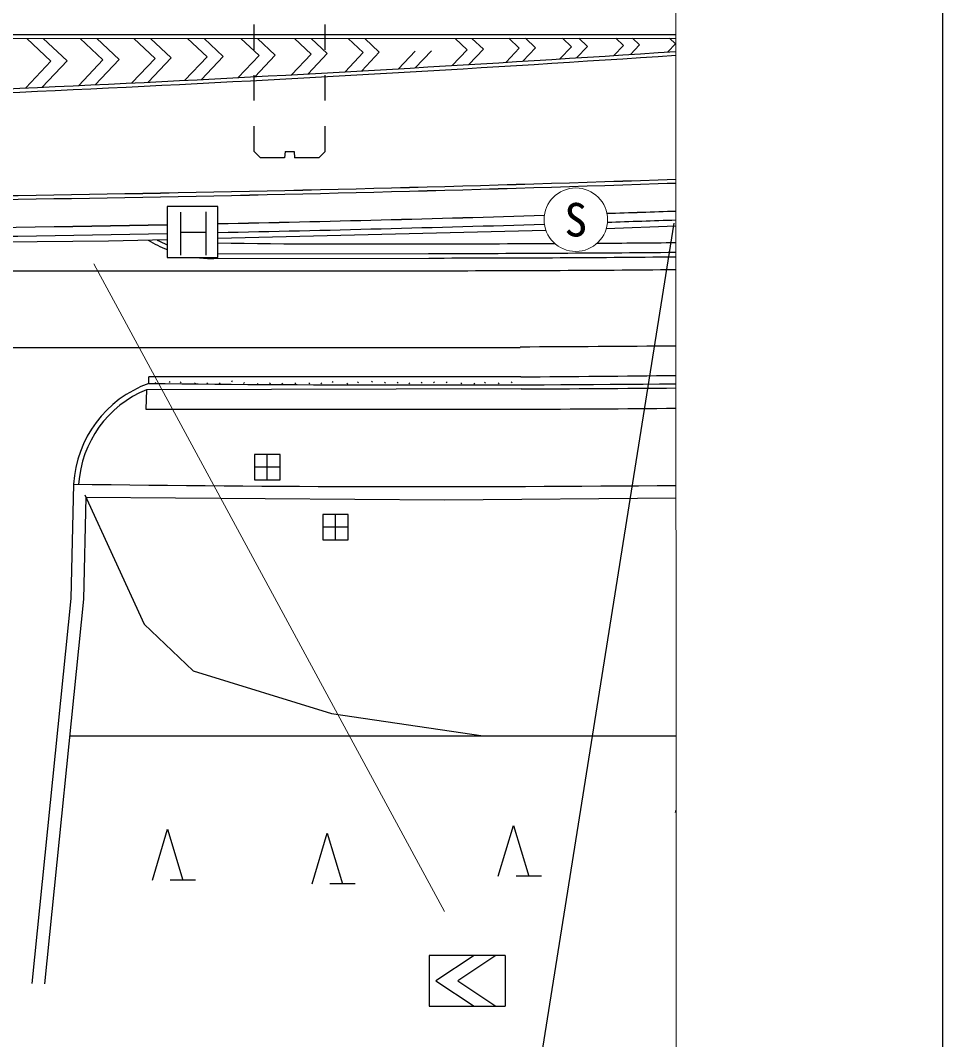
# Model space of a CAD drawing. Units: millimetres, scale not verified. Extents: x -2865935 to 4137865, y -6708483 to 4285906.
# Drawn here: x 542662 to 579500, y 239579 to 279714 of the extents above; entities that cross this region are included whole.
import ezdxf
from ezdxf.enums import TextEntityAlignment as Align

# ---------------------------------------------------------------- set-up
doc = ezdxf.new("R2010")
doc.units = ezdxf.units.MM
doc.header["$LTSCALE"] = 1000
for name, color, linetype, lineweight in [('M-BGD', 7, 'Continuous', 25), ('M-BMK-OTRS', 5, 'Continuous', 25), ('M-BMK-ROW', 30, 'Continuous', 25), ('M-STR-HTXT', 7, 'Continuous', 13), ('M-STR-STR1', 1, 'Continuous', 25), ('M-STR-STRC', 7, 'Continuous', 25), ('M-TTL-BAND', 7, 'Continuous', 25)]:
    doc.layers.add(name, color=color, linetype=linetype, lineweight=lineweight)
doc.styles.add('ＭＳ ゴシック', font='')
doc.styles.get('ＭＳ ゴシック').set_extended_font_data('MS Gothic')

msp = doc.modelspace()

# ---------------------------------------------------------------- linework, layer by layer
at = {"layer": 'M-BGD'}
for p, q in [((551865, 278554), (551865, 279554)), ((554665, 278555), (554665, 279555)), ((551865, 276554), (551865, 277554)), ((554665, 276555), (554665, 277555)), ((551865, 274554), (551865, 275554)), ((554665, 274555), (554665, 275555)), ((551865, 274554), (552115, 274304)), ((553090, 274554), (553065, 274304)), ((553090, 274554), (553440, 274554)), ((553440, 274554), (553465, 274304)), ((554415, 274304), (554665, 274555)), ((553065, 274304), (552115, 274304)), ((554415, 274304), (553465, 274304)), ((550441, 270517), (558744, 270537)), ((550282, 270336), (558745, 270357)), ((547721, 265417), (547722, 265684)), ((562373, 265678), (547722, 265684)), ((547992, 265460), (547962, 265420)), ((548551, 265495), (548521, 265455)), ((548980, 265485), (548950, 265445)), ((549550, 265437), (549520, 265397)), ((550035, 265447), (550005, 265407)), ((550528, 265439), (550498, 265400)), ((551008, 265514), (550978, 265474)), ((551484, 265458), (551454, 265418)), ((552016, 265419), (551986, 265379)), ((552501, 265439), (552471, 265400)), ((552988, 265425), (552958, 265385)), ((553500, 265436), (553470, 265396)), ((554052, 265439), (554022, 265399)), ((554531, 265441), (554501, 265401)), ((554970, 265500), (554940, 265460)), ((555550, 265424), (555520, 265384)), ((555966, 265487), (555936, 265447)), ((556524, 265508), (556494, 265468)), ((557035, 265468), (557005, 265428)), ((557532, 265465), (557502, 265425)), ((557996, 265441), (557966, 265401)), ((558474, 265468), (558444, 265428)), ((558969, 265480), (558939, 265440)), ((559468, 265482), (559438, 265442)), ((560036, 265447), (560006, 265407)), ((560559, 265435), (560529, 265395)), ((560975, 265473), (560945, 265433)), ((561506, 265445), (561476, 265405)), ((562018, 265477), (561988, 265437)), ((547629, 265170), (547608, 264400)), ((562392, 265206), (547629, 265170)), ((562392, 265204), (562392, 265206)), ((547608, 264400), (562414, 264404)), ((544753, 261453), (544647, 256950)), ((545241, 260946), (545146, 256918)), ((544647, 256950), (543117, 241795)), ((545146, 256918), (543617, 241773)), ((544604, 251547), (563915, 251543)), ((563915, 251543), (568489, 251542)), ((568466, 248523), (568489, 248616)), ((547861, 245864), (548461, 247864)), ((548461, 247864), (549061, 245864)), ((554150, 245715), (554750, 247715)), ((554750, 247715), (555350, 245715)), ((561486, 246014), (562086, 248014)), ((562086, 248014), (562686, 246014)), ((549561, 245864), (548561, 245864)), ((555850, 245715), (554850, 245715)), ((563186, 246014), (562186, 246014))]:
    msp.add_line(p, q, dxfattribs=at)
msp.add_lwpolyline([(545198, 261038), (547542, 255935), (549471, 254106), (554923, 252420), (560893, 251543)], dxfattribs=at)
for centre, radius, start, end in [((635965, -3206583), 3498100, 91.34924, 91.34924), ((523525, 1574433), 1303002, 271.85762, 271.97744), ((523525, 1574433), 1303002, 271.18366, 271.7493), ((523525, 1574433), 1303350, 271.85809, 271.97692), ((523525, 1574433), 1303002, 270.05094, 271.0957), ((523525, 1574433), 1303350, 270.06235, 271.09541), ((523525, 1574433), 1303350, 271.18334, 271.74884), ((550281, 275336), 5000, 238.8443, 248.4091), ((550281, 275336), 4820, 242.4177, 247.5598), ((556139, 666004), 395095, 269.17374, 270.37776), ((558654, 1270857), 999940, 270.00516, 270.28963), ((558654, 1270857), 999940, 270.38539, 270.56342), ((558654, 1270857), 1000320, 270.0052, 270.5632), ((550281, 275336), 5000, 262.5346, 270.0062), ((558654, 1270857), 1000500, 270.00521, 270.5631), ((555821, 1349490), 1083831, 270.34634, 270.66957), ((549248, 261184), 4500, 109.8291, 176.5675), ((558654, 1270857), 1005500, 269.37704, 270.56033), ((549248, 261184), 4300, 112.0317, 176.4442), ((559224, 1270887), 1005688, 270.18049, 270.52776), ((559224, 1270887), 1006488, 270.18161, 270.52734), ((558654, 1270857), 1009500, 269.21102, 270.55814)]:
    msp.add_arc(centre, radius, start, end, dxfattribs=at)
at = {"layer": 'M-BMK-OTRS'}
msp.add_lwpolyline([(545241, 260945), (559372, 260836), (568488, 260915)], dxfattribs=at)
at = {"layer": 'M-BMK-ROW'}
for p, q in [((552889, 262624), (551889, 262624)), ((551889, 262624), (551889, 261624)), ((552389, 261624), (552389, 262624)), ((552889, 261624), (552889, 262624)), ((552889, 262124), (551889, 262124)), ((551889, 261624), (552889, 261624)), ((555570, 260262), (554570, 260262)), ((554570, 260262), (554570, 259262)), ((555070, 259262), (555070, 260262)), ((555570, 259262), (555570, 260262)), ((555570, 259762), (554570, 259762)), ((554570, 259262), (555570, 259262))]:
    msp.add_line(p, q, dxfattribs=at)
at = {"layer": 'M-STR-HTXT'}
for p, q in [((568477, 360698), (568493, 212192)), ((545560, 270124), (559370, 244629))]:
    msp.add_line(p, q, dxfattribs=at)
msp.add_circle((564539, 271865), 1250, dxfattribs=at)
at = {"layer": 'M-STR-STR1'}
for p, q in [((550441, 271136), (563357, 271456)), ((565740, 271519), (568486, 271629))]:
    msp.add_line(p, q, dxfattribs=at)
msp.add_lwpolyline([(525037, 270834), (546134, 271029), (548441, 271086)], dxfattribs=at)
at = {"layer": 'M-STR-STRC'}
for p, q in [((468018, 279147), (568486, 279158)), ((468021, 278997), (568486, 279008)), ((543866, 278103), (542912, 279005)), ((544502, 278120), (543566, 279006)), ((545916, 278160), (545021, 279006)), ((546552, 278177), (545676, 279006)), ((547966, 278217), (547131, 279006)), ((548602, 278234), (547786, 279006)), ((550016, 278274), (549241, 279006)), ((550652, 278291), (549896, 279006)), ((552066, 278331), (551351, 279006)), ((552702, 278348), (552006, 279006)), ((554115, 278388), (553461, 279007)), ((554751, 278405), (554116, 279007)), ((556165, 278445), (555571, 279007)), ((556801, 278462), (556225, 279007)), ((560265, 278559), (559790, 279007)), ((560901, 278576), (560445, 279007)), ((562315, 278616), (561900, 279008)), ((562951, 278633), (562555, 279008)), ((564364, 278673), (564010, 279008)), ((565001, 278690), (564665, 279008)), ((566414, 278730), (566120, 279008)), ((567050, 278747), (566775, 279008)), ((568464, 278787), (568230, 279008)), ((559676, 277936), (560265, 278559)), ((560332, 277975), (560901, 278576)), ((561793, 278064), (562315, 278616)), ((562451, 278105), (562951, 278633)), ((563914, 278196), (564364, 278673)), ((564573, 278238), (565001, 278690)), ((566038, 278332), (566414, 278730)), ((566699, 278375), (567050, 278747)), ((568167, 278473), (568464, 278787)), ((544960, 277149), (545916, 278160)), ((545609, 277180), (546552, 278177)), ((547051, 277250), (547966, 278217)), ((547701, 277282), (548602, 278234)), ((549146, 277354), (550016, 278274)), ((549797, 277388), (550652, 278291)), ((551245, 277463), (552066, 278331)), ((551897, 277497), (552702, 278348)), ((553347, 277575), (554115, 278388)), ((554000, 277611), (554751, 278405)), ((555453, 277692), (556165, 278445)), ((556107, 277728), (556801, 278462)), ((557562, 277812), (558215, 278502)), ((558218, 277850), (558851, 278519)), ((542872, 277052), (543866, 278103)), ((543520, 277082), (544502, 278120)), ((550441, 272379), (548441, 272379)), ((548441, 272379), (548441, 270379)), ((548982, 270463), (548982, 272163)), ((549973, 272174), (549973, 270469)), ((550441, 270379), (550441, 272379)), ((562354, 233694), (568418, 271724)), ((548982, 271379), (549973, 271379)), ((548441, 270379), (550441, 270379)), ((524880, 269850), (558765, 269857)), ((468289, 266827), (562346, 266837)), ((561761, 242893), (558761, 242893)), ((558761, 242893), (558761, 240893)), ((560530, 242893), (559030, 241893)), ((561391, 242893), (559891, 241893)), ((561761, 242893), (561761, 240893)), ((559030, 241893), (560530, 240893)), ((559891, 241893), (561391, 240893)), ((558761, 240893), (561761, 240893))]:
    msp.add_line(p, q, dxfattribs=at)
for centre, radius, start, end in [((524031, -2199876), 2498100, 88.98161, 88.98161), ((524031, -2199876), 2498100, 89.01404, 89.01404), ((524031, -2199876), 2498100, 89.2638, 89.2638), ((524031, -2199876), 2498100, 89.31083, 89.31083), ((524031, -2199876), 2498100, 89.34327, 89.34327), ((524031, -2199876), 2498100, 89.4049, 89.4049), ((524031, -2199876), 2498100, 89.57843, 89.57843), ((524031, -2199876), 2498100, 89.71953, 89.71953), ((524031, -2199876), 2498100, 89.86063, 89.86063), ((524031, -2199876), 2498100, 89.90766, 89.90766), ((524031, -2199876), 2498100, 89.92225, 89.92225), ((635965, -3206583), 3501900, 91.83805, 91.83805), ((635965, -3206583), 3501900, 91.86119, 91.86119), ((635965, -3206583), 3501900, 91.90515, 91.90515), ((635965, -3206583), 3501900, 92.07291, 92.07291), ((635965, -3206583), 3501900, 92.09604, 92.09604), ((635965, -3206583), 3501900, 92.12959, 92.12959), ((635965, -3206583), 3501900, 92.14001, 92.14001), ((635965, -3206583), 3501900, 92.16315, 92.16315), ((635965, -3206583), 3501900, 92.17356, 92.17356), ((635965, -3206583), 3501900, 92.1967, 92.1967), ((635965, -3206583), 3501900, 92.20711, 92.20711), ((635965, -3206583), 3501900, 92.23025, 92.23025), ((635965, -3206583), 3501900, 92.24066, 92.24066), ((635965, -3206583), 3501900, 92.2638, 92.2638), ((635965, -3206583), 3501900, 92.29735, 92.29735), ((635965, -3206583), 3501900, 92.30776, 92.30776), ((635965, -3206583), 3501900, 92.27421, 92.27421), ((635965, -3206583), 3501900, 92.37486, 92.37486), ((635965, -3206583), 3501900, 92.40841, 92.40841), ((635965, -3206583), 3501900, 92.47551, 92.47551), ((635965, -3206583), 3501900, 92.54262, 92.54262), ((635965, -3206583), 3501900, 92.57617, 92.57617), ((635965, -3206583), 3501900, 92.63286, 92.63286), ((635965, -3206583), 3501900, 92.64327, 92.64327), ((635965, -3206583), 3501900, 92.66641, 92.66641), ((635965, -3206583), 3501900, 92.69996, 92.69996), ((635965, -3206583), 3501900, 92.71037, 92.71037), ((635965, -3206583), 3501900, 92.76707, 92.76707), ((635965, -3206583), 3501900, 92.77748, 92.77748), ((635965, -3206583), 3501900, 92.83417, 92.83417), ((635965, -3206583), 3501900, 92.86772, 92.86772), ((635965, -3206583), 3501900, 92.91168, 92.91168), ((635965, -3206583), 3501900, 92.90127, 92.90127), ((635965, -3206583), 3501900, 92.96837, 92.96837), ((635965, -3206583), 3501900, 92.97878, 92.97878), ((635965, -3206583), 3501900, 93.00192, 93.00192), ((635965, -3206583), 3501900, 93.03547, 93.03547), ((635965, -3206583), 3501900, 93.06902, 93.06902), ((635965, -3206583), 3501900, 93.10258, 93.10258), ((635965, -3206583), 3501900, 93.11299, 93.11299), ((635965, -3206583), 3501900, 93.20323, 93.20323), ((635965, -3206583), 3501900, 93.23678, 93.23678), ((635965, -3206583), 3501900, 93.28074, 93.28074), ((635965, -3206583), 3501900, 93.30388, 93.30388), ((635965, -3206583), 3501900, 93.34784, 93.34784), ((635965, -3206583), 3501900, 91.76053, 91.76053), ((635965, -3206583), 3501900, 91.77094, 91.77094), ((635965, -3206583), 3501900, 91.72698, 91.72698), ((635965, -3206583), 3501900, 91.73739, 91.73739), ((635965, -3206583), 3501900, 91.69343, 91.69343), ((635965, -3206583), 3501900, 91.65988, 91.65988), ((635965, -3206583), 3501900, 91.67029, 91.67029), ((635965, -3206583), 3501900, 91.62633, 91.62633), ((635965, -3206583), 3501900, 91.60319, 91.60319), ((635965, -3206583), 3501900, 91.55923, 91.55923), ((635965, -3206583), 3501900, 91.56964, 91.56964), ((635965, -3206583), 3501900, 91.52568, 91.52568), ((635965, -3206583), 3501900, 91.50254, 91.50254), ((635965, -3206583), 3501900, 91.36834, 91.36834), ((635965, -3206583), 3501900, 91.33479, 91.33479), ((635965, -3206583), 3501900, 91.25727, 91.25727), ((635965, -3206583), 3501900, 91.22372, 91.22372), ((635965, -3206583), 3501900, 91.23413, 91.23413), ((635965, -3206583), 3501900, 91.20058, 91.20058), ((635965, -3206583), 3501900, 91.16703, 91.16703), ((635965, -3206583), 3501900, 91.12307, 91.12307), ((635965, -3206583), 3498100, 91.10894, 91.10894), ((635965, -3206583), 3498100, 91.1432, 91.1432), ((635965, -3206583), 3498100, 91.16685, 91.16685), ((635965, -3206583), 3498100, 91.17749, 91.17749), ((635965, -3206583), 3498100, 91.2118, 91.2118), ((635965, -3206583), 3498100, 91.26981, 91.26981), ((635965, -3206583), 3498100, 91.30417, 91.30417), ((635965, -3206583), 3498100, 91.31484, 91.31484), ((635965, -3206583), 3498100, 91.4074, 91.4074), ((635965, -3206583), 3498100, 91.41808, 91.41808), ((635965, -3206583), 3498100, 91.45254, 91.45254), ((635965, -3206583), 3498100, 91.47632, 91.47632), ((635965, -3206583), 3498100, 91.51081, 91.51081), ((635965, -3206583), 3498100, 91.54533, 91.54533), ((635965, -3206583), 3498100, 91.55604, 91.55604), ((635965, -3206583), 3498100, 91.57987, 91.57987), ((635965, -3206583), 3498100, 91.61443, 91.61443), ((635965, -3206583), 3498100, 91.64901, 91.64901), ((635965, -3206583), 3498100, 91.65975, 91.65975), ((635965, -3206583), 3498100, 91.71824, 91.71824), ((635965, -3206583), 3498100, 91.75289, 91.75289), ((635965, -3206583), 3498100, 91.82225, 91.82225), ((635965, -3206583), 3498100, 91.83302, 91.83302), ((635965, -3206583), 3498100, 91.89171, 91.89171), ((635965, -3206583), 3498100, 91.92647, 91.92647), ((635965, -3206583), 3498100, 91.97205, 91.97205), ((635965, -3206583), 3498100, 91.99606, 91.99606), ((635965, -3206583), 3498100, 92.00686, 92.00686), ((635965, -3206583), 3498100, 92.03088, 92.03088), ((635965, -3206583), 3498100, 92.11144, 92.11144), ((635965, -3206583), 3498100, 92.13551, 92.13551), ((635965, -3206583), 3498100, 92.17043, 92.17043), ((635965, -3206583), 3498100, 92.18127, 92.18127), ((635965, -3206583), 3498100, 92.20537, 92.20537), ((635965, -3206583), 3498100, 92.21622, 92.21622), ((635965, -3206583), 3498100, 92.24033, 92.24033), ((635965, -3206583), 3498100, 92.31033, 92.31033), ((635965, -3206583), 3498100, 92.34537, 92.34537), ((635965, -3206583), 3498100, 92.35625, 92.35625), ((635965, -3206583), 3498100, 92.39131, 92.39131), ((635965, -3206583), 3498100, 92.4264, 92.4264), ((635965, -3206583), 3498100, 92.48574, 92.48574), ((635965, -3206583), 3498100, 92.53181, 92.53181), ((635965, -3206583), 3498100, 92.56699, 92.56699), ((635965, -3206583), 3498100, 92.59127, 92.59127), ((635965, -3206583), 3498100, 92.6022, 92.6022), ((635965, -3206583), 3498100, 92.62649, 92.62649), ((635965, -3206583), 3498100, 92.74326, 92.74326), ((635965, -3206583), 3498100, 92.81395, 92.81395), ((635965, -3206583), 3498100, 92.83834, 92.83834), ((635965, -3206583), 3498100, 92.84932, 92.84932), ((635965, -3206583), 3498100, 92.90915, 92.90915), ((635965, -3206583), 3498100, 92.98005, 92.98005), ((635965, -3206583), 3498100, 92.99106, 92.99106), ((635965, -3206583), 3498100, 93.05105, 93.05105), ((635965, -3206583), 3498100, 93.13319, 93.13319), ((635965, -3206583), 3498100, 93.22898, 93.22898), ((635965, -3206583), 3498100, 93.27571, 93.27571), ((635965, -3206583), 3498100, 93.3114, 93.3114), ((635965, -3206583), 3498100, 93.33603, 93.33603), ((488246, 1475658), 1199850, 271.69627, 273.83452), ((488246, 1475658), 1200000, 271.69616, 273.83404), ((523526, 1574434), 1301750, 270.00616, 271.9793), ((523525, 1574433), 1301750, 270.0062, 271.97934), ((523526, 1574434), 1301900, 270.00616, 271.97907), ((523525, 1574433), 1301900, 270.0062, 271.97911), ((523525, 1574433), 1303000, 271.85761, 271.97745), ((523525, 1574433), 1303000, 271.18366, 271.74931), ((523525, 1574433), 1303000, 270.05087, 271.0957), ((558654, 1270857), 1001000, 270.00636, 270.56283), ((558654, 1270857), 1004000, 270.21069, 270.56116)]:
    msp.add_arc(centre, radius, start, end, dxfattribs=at)
at = {"layer": 'M-TTL-BAND'}
msp.add_line((579000, 20000), (579000, 370000), dxfattribs=at)

# ---------------------------------------------------------------- texts
at = {"layer": 'M-STR-HTXT', "style": 'ＭＳ ゴシック'}
msp.add_text('S', height=1320, dxfattribs=at).set_placement((564539, 271865), align=Align.MIDDLE_CENTER)

doc.saveas('drawing.dxf')
